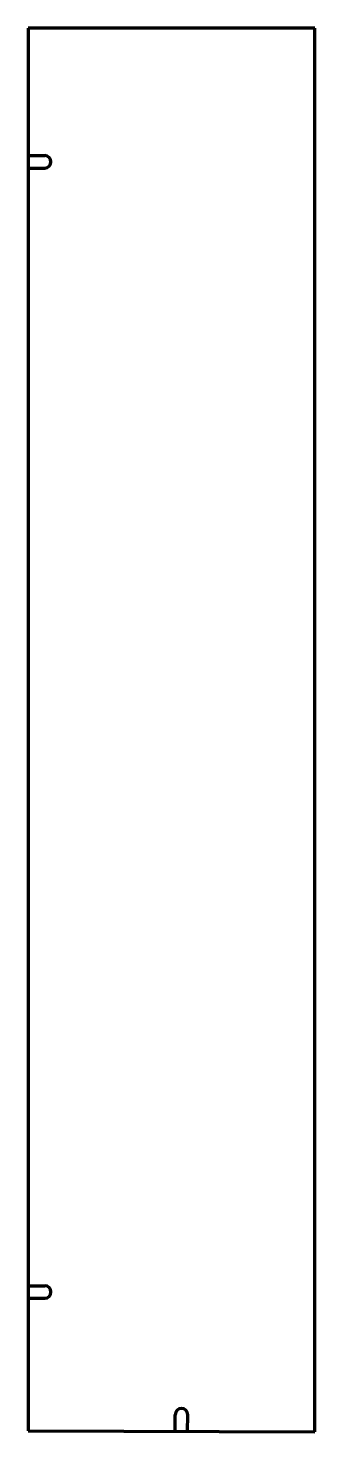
# Model space of a CAD drawing. Header units: inches. Extents: x 0 to 17.2, y 0 to 84.
import ezdxf

# ---------------------------------------------------------------- set-up
doc = ezdxf.new("R2010")
doc.units = ezdxf.units.IN
doc.header["$MEASUREMENT"] = 0
doc.layers.add('1', color=7, linetype='Continuous')

msp = doc.modelspace()

# ---------------------------------------------------------------- linework, layer by layer
at = {"color": 7, "lineweight": 90}
for p, q in [((0, 84), (0, 0.062)), ((17.188, 84), (0, 84)), ((17.188, 0), (17.188, 84)), ((0, 0.062), (17.188, 0))]:
    msp.add_line(p, q, dxfattribs=at)
at = {"layer": '1', "color": 7, "lineweight": 90}
for p, q in [((0, 76.375), (1, 76.375)), ((0, 75.625), (1, 75.625)), ((0, 8.75), (1, 8.75)), ((0, 8), (1, 8)), ((8.813, 0.03), (8.816, 1.03)), ((9.562, 0.028), (9.566, 1.028))]:
    msp.add_line(p, q, dxfattribs=at)
for centre, start, end in [((1, 76), 270, 450), ((1, 8.375), 270, 450), ((9.191, 1.029), 359.79165, 539.79165)]:
    msp.add_arc(centre, 0.375, start, end, dxfattribs=at)

doc.saveas('drawing.dxf')
